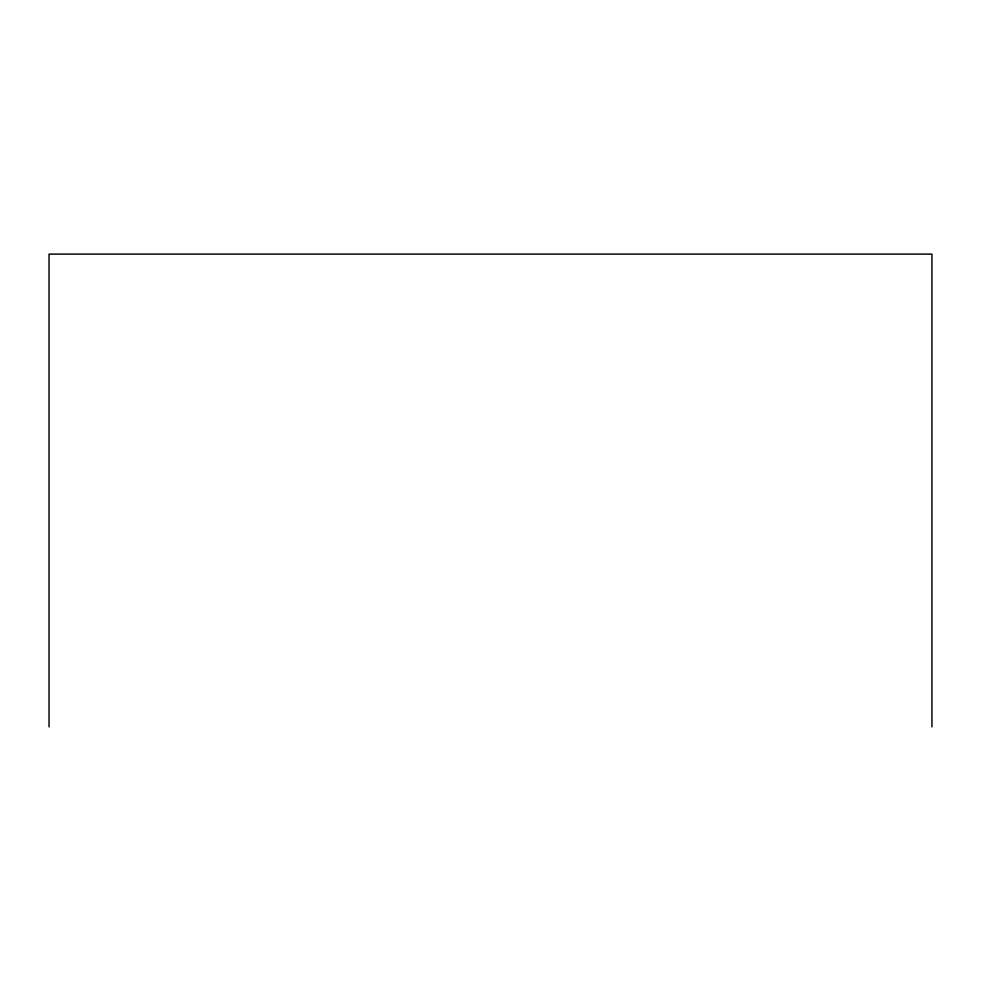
<?xml version="1.0" encoding="UTF-8"?>
<svg xmlns="http://www.w3.org/2000/svg" width="981" height="981" viewBox="0 0 981 981"><rect width="100%" height="100%" fill="white"/><g stroke="black" fill="none" stroke-linecap="round" stroke-linejoin="round"><path stroke-width="1.47" d="M931.95 726.896L931.95 254.104L49.05 254.104L49.05 726.896"/></g></svg>
